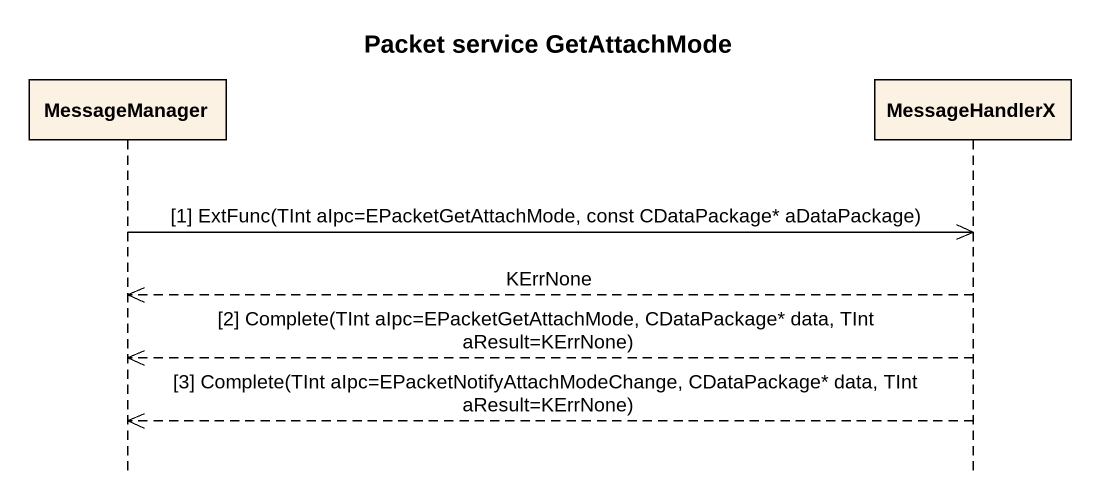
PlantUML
@startuml
title Packet service GetAttachMode
hide footbox
participant MessageManager
participant MessageHandlerX

MessageManager ->> MessageHandlerX : [1] ExtFunc(TInt aIpc=EPacketGetAttachMode, const CDataPackage* aDataPackage)
MessageHandlerX -->> MessageManager : KErrNone
MessageHandlerX -->> MessageManager : [2] Complete(TInt aIpc=EPacketGetAttachMode, CDataPackage* data, TInt aResult=KErrNone)
MessageHandlerX -->> MessageManager : [3] Complete(TInt aIpc=EPacketNotifyAttachModeChange, CDataPackage* data, TInt aResult=KErrNone)
@enduml
